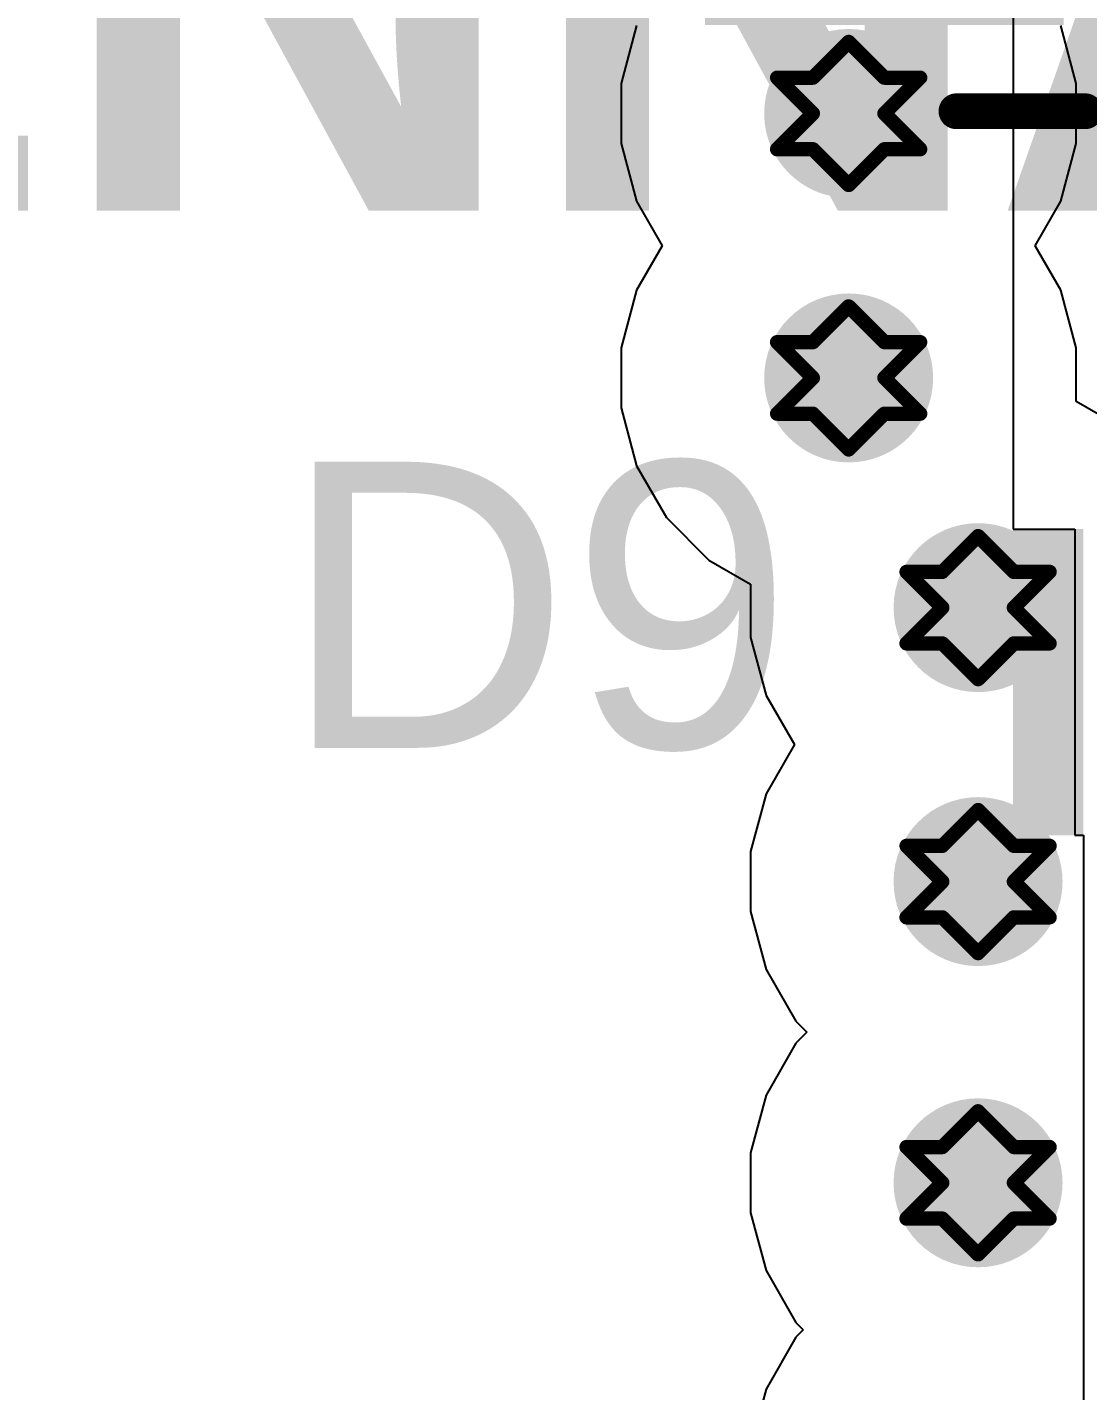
# Model space of a CAD drawing. Header units: inches. Extents: x -3 to 5437, y -3 to 5435.
# Drawn here: x 72.138 to 75.904, y 113.424 to 118.266 of the extents above; entities that cross this region are included whole.
import ezdxf

# ---------------------------------------------------------------- set-up
doc = ezdxf.new("R2010")
doc.units = ezdxf.units.IN
for name, color, linetype in [('Bottom Layer', 5, 'Continuous'), ('Drill Drawing', 1, 'Continuous'), ('GND', 16, 'Continuous'), ('PWR', 76, 'Continuous'), ('Top Layer', 1, 'Continuous'), ('Top Overlay', 2, 'Continuous'), ('Top Paste', 8, 'Continuous'), ('Top Solder', 216, 'Continuous'), ('Via Holes', 16, 'Continuous')]:
    doc.layers.add(name, color=color, linetype=linetype)
doc.styles.add('Arial', font='', dxfattribs={"height": 0.2})
doc.styles.add('Arial_Bold', font='', dxfattribs={"height": 0.2})
doc.styles.get('Arial').set_extended_font_data('Arial')
doc.styles.get('Arial_Bold').set_extended_font_data('Arial', bold=True)

# ---------------------------------------------------------------- blocks, each defined once
blk = doc.blocks.new('U_FL_R_SMT_1_80___199')
at = {"layer": 'Top Layer'}
for points in [[(-2.01, 2.0742), (-0.94, 2.0742), (-0.94, -0.1258), (-2.01, -0.1258)], [(0.94, 2.0742), (2.01, 2.0742), (2.01, -0.1258), (0.94, -0.1258)], [(-0.51, -0.4392), (0.51, -0.4392), (0.51, -1.5092), (-0.51, -1.5092)]]:
    blk.add_hatch(color=1, dxfattribs=at).paths.add_polyline_path(points)
at = {"layer": 'Top Paste'}
for points in [[(-2.01, 2.0742), (-0.94, 2.0742), (-0.94, -0.1258), (-2.01, -0.1258)], [(0.94, 2.0742), (2.01, 2.0742), (2.01, -0.1258), (0.94, -0.1258)], [(-0.51, -0.4392), (0.51, -0.4392), (0.51, -1.5092), (-0.51, -1.5092)]]:
    blk.add_hatch(color=8, dxfattribs=at).paths.add_polyline_path(points)
at = {"layer": 'Top Solder'}
for points in [[(-2.1116, 2.1758), (-0.8384, 2.1758), (-0.8384, -0.2274), (-2.1116, -0.2274)], [(0.8384, 2.1758), (2.1116, 2.1758), (2.1116, -0.2274), (0.8384, -0.2274)], [(-0.6116, -0.3376), (0.6116, -0.3376), (0.6116, -1.6108), (-0.6116, -1.6108)]]:
    blk.add_hatch(color=216, dxfattribs=at).paths.add_polyline_path(points)
at = {"layer": 'Top Overlay'}
for points in [[(-0.9652, 2.2098, 0.127, 0.127, 0), (-0.4064, 2.2098, 0.127, 0.127, 0)], [(0.4064, 2.2098, 0.127, 0.127, 0), (0.9652, 2.2098, 0.127, 0.127, 0)], [(-1.2192, -0.5334, 0.127, 0.127, 0), (-0.762, -0.5334, 0.127, 0.127, 0)], [(0.762, -0.5334, 0.127, 0.127, 0), (1.2192, -0.5334, 0.127, 0.127, 0)], [(0.7366, -0.9398, 0.254, 0.254, 0), (0.889, -0.7874, 0.254, 0.254, 0)], [(0.889, -1.0922, 0.254, 0.254, 0), (0.889, -0.7874, 0.254, 0.254, 0)], [(0.7366, -0.9398, 0.254, 0.254, 0), (0.889, -1.0922, 0.254, 0.254, 0)]]:
    blk.add_lwpolyline(points, format="xyseb", dxfattribs=at)
for points in [[(-0.997, 2.2098, 0.0635, 0.0635, 1), (-0.9334, 2.2098, 0.0635, 0.0635, 1)], [(-0.4381, 2.2098, 0.0635, 0.0635, 1), (-0.3746, 2.2098, 0.0635, 0.0635, 1)], [(0.3747, 2.2098, 0.0635, 0.0635, 1), (0.4382, 2.2098, 0.0635, 0.0635, 1)], [(0.9335, 2.2098, 0.0635, 0.0635, 1), (0.997, 2.2098, 0.0635, 0.0635, 1)], [(-1.251, -0.5334, 0.0635, 0.0635, 1), (-1.1874, -0.5334, 0.0635, 0.0635, 1)], [(-0.7937, -0.5334, 0.0635, 0.0635, 1), (-0.7302, -0.5334, 0.0635, 0.0635, 1)], [(0.7303, -0.5334, 0.0635, 0.0635, 1), (0.7938, -0.5334, 0.0635, 0.0635, 1)], [(1.1875, -0.5334, 0.0635, 0.0635, 1), (1.251, -0.5334, 0.0635, 0.0635, 1)], [(0.8255, -0.7874, 0.127, 0.127, 1), (0.9525, -0.7874, 0.127, 0.127, 1)], [(0.8255, -0.7874, 0.127, 0.127, 1), (0.9525, -0.7874, 0.127, 0.127, 1)], [(0.6731, -0.9398, 0.127, 0.127, 1), (0.8001, -0.9398, 0.127, 0.127, 1)], [(0.6731, -0.9398, 0.127, 0.127, 1), (0.8001, -0.9398, 0.127, 0.127, 1)], [(0.8255, -1.0922, 0.127, 0.127, 1), (0.9525, -1.0922, 0.127, 0.127, 1)], [(0.8255, -1.0922, 0.127, 0.127, 1), (0.9525, -1.0922, 0.127, 0.127, 1)]]:
    blk.add_lwpolyline(points, format="xyseb", close=True, dxfattribs=at)

msp = doc.modelspace()

# ---------------------------------------------------------------- hatches: boundary and pattern name
at = {"layer": 'Bottom Layer'}
h = msp.add_hatch(color=5, dxfattribs=at)
edge = h.paths.add_edge_path()
edge.add_arc((75.0547, 117.9599), 0.3, 0, 360)
h = msp.add_hatch(color=5, dxfattribs=at)
edge = h.paths.add_edge_path()
edge.add_arc((75.0547, 117.0207), 0.3, 0, 360)
h = msp.add_hatch(color=5, dxfattribs=at)
edge = h.paths.add_edge_path()
edge.add_arc((75.5142, 116.205), 0.3, 0, 360)
h = msp.add_hatch(color=5, dxfattribs=at)
edge = h.paths.add_edge_path()
edge.add_arc((75.5142, 115.2321), 0.3, 0, 360)
h = msp.add_hatch(color=5, dxfattribs=at)
edge = h.paths.add_edge_path()
edge.add_arc((75.5142, 114.1625), 0.3, 0, 360)
at = {"layer": 'GND'}
h = msp.add_hatch(color=16, dxfattribs=at)
edge = h.paths.add_edge_path()
edge.add_arc((75.0547, 117.9599), 0.3, 0, 360)
h = msp.add_hatch(color=16, dxfattribs=at)
edge = h.paths.add_edge_path()
edge.add_arc((75.0547, 117.0207), 0.3, 0, 360)
h = msp.add_hatch(color=16, dxfattribs=at)
edge = h.paths.add_edge_path()
edge.add_arc((75.5142, 116.205), 0.3, 0, 360)
h = msp.add_hatch(color=16, dxfattribs=at)
edge = h.paths.add_edge_path()
edge.add_arc((75.5142, 115.2321), 0.3, 0, 360)
h = msp.add_hatch(color=16, dxfattribs=at)
edge = h.paths.add_edge_path()
edge.add_arc((75.5142, 114.1625), 0.3, 0, 360)
at = {"layer": 'PWR'}
h = msp.add_hatch(color=76, dxfattribs=at)
edge = h.paths.add_edge_path()
edge.add_arc((75.0547, 117.9599), 0.3, 0, 360)
h = msp.add_hatch(color=76, dxfattribs=at)
edge = h.paths.add_edge_path()
edge.add_arc((75.0547, 117.0207), 0.3, 0, 360)
h = msp.add_hatch(color=76, dxfattribs=at)
edge = h.paths.add_edge_path()
edge.add_arc((75.5142, 116.205), 0.3, 0, 360)
h = msp.add_hatch(color=76, dxfattribs=at)
edge = h.paths.add_edge_path()
edge.add_arc((75.5142, 115.2321), 0.3, 0, 360)
h = msp.add_hatch(color=76, dxfattribs=at)
edge = h.paths.add_edge_path()
edge.add_arc((75.5142, 114.1625), 0.3, 0, 360)
at = {"layer": 'Top Layer'}
h = msp.add_hatch(color=1, dxfattribs=at)
edge = h.paths.add_edge_path()
edge.add_arc((75.0547, 117.9599), 0.3, 0, 360)
h = msp.add_hatch(color=1, dxfattribs=at)
edge = h.paths.add_edge_path()
edge.add_arc((75.0547, 117.0207), 0.3, 0, 360)
h = msp.add_hatch(color=1, dxfattribs=at)
edge = h.paths.add_edge_path()
edge.add_arc((75.5142, 116.205), 0.3, 0, 360)
msp.add_hatch(color=1, dxfattribs=at).paths.add_polyline_path([(75.6387, 115.397), (75.8881, 115.397), (75.8881, 116.4839), (75.6387, 116.4839)])
h = msp.add_hatch(color=1, dxfattribs=at)
edge = h.paths.add_edge_path()
edge.add_arc((75.5142, 115.2321), 0.3, 0, 360)
h = msp.add_hatch(color=1, dxfattribs=at)
edge = h.paths.add_edge_path()
edge.add_arc((75.5142, 114.1625), 0.3, 0, 360)
at = {"layer": 'Via Holes'}
h = msp.add_hatch(color=7, dxfattribs=at)
edge = h.paths.add_edge_path()
edge.add_arc((75.0547, 117.9599), 0.15, 0, 360)
h = msp.add_hatch(color=7, dxfattribs=at)
edge = h.paths.add_edge_path()
edge.add_arc((75.0547, 117.0207), 0.15, 0, 360)
h = msp.add_hatch(color=7, dxfattribs=at)
edge = h.paths.add_edge_path()
edge.add_arc((75.5142, 116.205), 0.15, 0, 360)
h = msp.add_hatch(color=7, dxfattribs=at)
edge = h.paths.add_edge_path()
edge.add_arc((75.5142, 115.2321), 0.15, 0, 360)
h = msp.add_hatch(color=7, dxfattribs=at)
edge = h.paths.add_edge_path()
edge.add_arc((75.5142, 114.1625), 0.15, 0, 360)

# ---------------------------------------------------------------- linework, layer by layer
at = {"layer": 'Drill Drawing'}
for points in [[(74.9277, 118.0869, 0.0508, 0.0508, 0), (75.0547, 118.2139, 0.0508, 0.0508, 0)], [(75.0547, 118.2139, 0.0508, 0.0508, 0), (75.1817, 118.0869, 0.0508, 0.0508, 0)], [(74.8007, 118.0869, 0.0508, 0.0508, 0), (74.9277, 117.9599, 0.0508, 0.0508, 0)], [(74.8007, 118.0869, 0.0508, 0.0508, 0), (74.9277, 118.0869, 0.0508, 0.0508, 0)], [(75.1817, 118.0869, 0.0508, 0.0508, 0), (75.3087, 118.0869, 0.0508, 0.0508, 0)], [(75.1817, 117.9599, 0.0508, 0.0508, 0), (75.3087, 118.0869, 0.0508, 0.0508, 0)], [(74.8007, 117.8329, 0.0508, 0.0508, 0), (74.9277, 117.9599, 0.0508, 0.0508, 0)], [(75.1817, 117.9599, 0.0508, 0.0508, 0), (75.3087, 117.8329, 0.0508, 0.0508, 0)], [(74.8007, 117.8329, 0.0508, 0.0508, 0), (74.9277, 117.8329, 0.0508, 0.0508, 0)], [(74.9277, 117.8329, 0.0508, 0.0508, 0), (75.0547, 117.7059, 0.0508, 0.0508, 0)], [(75.0547, 117.7059, 0.0508, 0.0508, 0), (75.1817, 117.8329, 0.0508, 0.0508, 0)], [(75.1817, 117.8329, 0.0508, 0.0508, 0), (75.3087, 117.8329, 0.0508, 0.0508, 0)], [(74.9277, 117.1477, 0.0508, 0.0508, 0), (75.0547, 117.2747, 0.0508, 0.0508, 0)], [(75.0547, 117.2747, 0.0508, 0.0508, 0), (75.1817, 117.1477, 0.0508, 0.0508, 0)], [(74.8007, 117.1477, 0.0508, 0.0508, 0), (74.9277, 117.0207, 0.0508, 0.0508, 0)], [(74.8007, 117.1477, 0.0508, 0.0508, 0), (74.9277, 117.1477, 0.0508, 0.0508, 0)], [(75.1817, 117.1477, 0.0508, 0.0508, 0), (75.3087, 117.1477, 0.0508, 0.0508, 0)], [(75.1817, 117.0207, 0.0508, 0.0508, 0), (75.3087, 117.1477, 0.0508, 0.0508, 0)], [(74.8007, 116.8937, 0.0508, 0.0508, 0), (74.9277, 117.0207, 0.0508, 0.0508, 0)], [(75.1817, 117.0207, 0.0508, 0.0508, 0), (75.3087, 116.8937, 0.0508, 0.0508, 0)], [(74.8007, 116.8937, 0.0508, 0.0508, 0), (74.9277, 116.8937, 0.0508, 0.0508, 0)], [(74.9277, 116.8937, 0.0508, 0.0508, 0), (75.0547, 116.7667, 0.0508, 0.0508, 0)], [(75.0547, 116.7667, 0.0508, 0.0508, 0), (75.1817, 116.8937, 0.0508, 0.0508, 0)], [(75.1817, 116.8937, 0.0508, 0.0508, 0), (75.3087, 116.8937, 0.0508, 0.0508, 0)], [(75.3872, 116.332, 0.0508, 0.0508, 0), (75.5142, 116.459, 0.0508, 0.0508, 0)], [(75.5142, 116.459, 0.0508, 0.0508, 0), (75.6412, 116.332, 0.0508, 0.0508, 0)], [(75.2602, 116.332, 0.0508, 0.0508, 0), (75.3872, 116.205, 0.0508, 0.0508, 0)], [(75.2602, 116.332, 0.0508, 0.0508, 0), (75.3872, 116.332, 0.0508, 0.0508, 0)], [(75.6412, 116.332, 0.0508, 0.0508, 0), (75.7682, 116.332, 0.0508, 0.0508, 0)], [(75.6412, 116.205, 0.0508, 0.0508, 0), (75.7682, 116.332, 0.0508, 0.0508, 0)], [(75.2602, 116.078, 0.0508, 0.0508, 0), (75.3872, 116.205, 0.0508, 0.0508, 0)], [(75.6412, 116.205, 0.0508, 0.0508, 0), (75.7682, 116.078, 0.0508, 0.0508, 0)], [(75.2602, 116.078, 0.0508, 0.0508, 0), (75.3872, 116.078, 0.0508, 0.0508, 0)], [(75.3872, 116.078, 0.0508, 0.0508, 0), (75.5142, 115.951, 0.0508, 0.0508, 0)], [(75.5142, 115.951, 0.0508, 0.0508, 0), (75.6412, 116.078, 0.0508, 0.0508, 0)], [(75.6412, 116.078, 0.0508, 0.0508, 0), (75.7682, 116.078, 0.0508, 0.0508, 0)], [(75.3872, 115.3591, 0.0508, 0.0508, 0), (75.5142, 115.4861, 0.0508, 0.0508, 0)], [(75.5142, 115.4861, 0.0508, 0.0508, 0), (75.6412, 115.3591, 0.0508, 0.0508, 0)], [(75.2602, 115.3591, 0.0508, 0.0508, 0), (75.3872, 115.2321, 0.0508, 0.0508, 0)], [(75.2602, 115.3591, 0.0508, 0.0508, 0), (75.3872, 115.3591, 0.0508, 0.0508, 0)], [(75.6412, 115.3591, 0.0508, 0.0508, 0), (75.7682, 115.3591, 0.0508, 0.0508, 0)], [(75.6412, 115.2321, 0.0508, 0.0508, 0), (75.7682, 115.3591, 0.0508, 0.0508, 0)], [(75.2602, 115.1051, 0.0508, 0.0508, 0), (75.3872, 115.2321, 0.0508, 0.0508, 0)], [(75.6412, 115.2321, 0.0508, 0.0508, 0), (75.7682, 115.1051, 0.0508, 0.0508, 0)], [(75.2602, 115.1051, 0.0508, 0.0508, 0), (75.3872, 115.1051, 0.0508, 0.0508, 0)], [(75.3872, 115.1051, 0.0508, 0.0508, 0), (75.5142, 114.9781, 0.0508, 0.0508, 0)], [(75.5142, 114.9781, 0.0508, 0.0508, 0), (75.6412, 115.1051, 0.0508, 0.0508, 0)], [(75.6412, 115.1051, 0.0508, 0.0508, 0), (75.7682, 115.1051, 0.0508, 0.0508, 0)], [(75.3872, 114.2895, 0.0508, 0.0508, 0), (75.5142, 114.4165, 0.0508, 0.0508, 0)], [(75.5142, 114.4165, 0.0508, 0.0508, 0), (75.6412, 114.2895, 0.0508, 0.0508, 0)], [(75.2602, 114.2895, 0.0508, 0.0508, 0), (75.3872, 114.1625, 0.0508, 0.0508, 0)], [(75.2602, 114.2895, 0.0508, 0.0508, 0), (75.3872, 114.2895, 0.0508, 0.0508, 0)], [(75.6412, 114.2895, 0.0508, 0.0508, 0), (75.7682, 114.2895, 0.0508, 0.0508, 0)], [(75.6412, 114.1625, 0.0508, 0.0508, 0), (75.7682, 114.2895, 0.0508, 0.0508, 0)], [(75.2602, 114.0355, 0.0508, 0.0508, 0), (75.3872, 114.1625, 0.0508, 0.0508, 0)], [(75.6412, 114.1625, 0.0508, 0.0508, 0), (75.7682, 114.0355, 0.0508, 0.0508, 0)], [(75.2602, 114.0355, 0.0508, 0.0508, 0), (75.3872, 114.0355, 0.0508, 0.0508, 0)], [(75.3872, 114.0355, 0.0508, 0.0508, 0), (75.5142, 113.9085, 0.0508, 0.0508, 0)], [(75.5142, 113.9085, 0.0508, 0.0508, 0), (75.6412, 114.0355, 0.0508, 0.0508, 0)], [(75.6412, 114.0355, 0.0508, 0.0508, 0), (75.7682, 114.0355, 0.0508, 0.0508, 0)]]:
    msp.add_lwpolyline(points, format="xyseb", dxfattribs=at)
for points in [[(75.042, 118.2139, 0.0254, 0.0254, 1), (75.0674, 118.2139, 0.0254, 0.0254, 1)], [(75.042, 118.2139, 0.0254, 0.0254, 1), (75.0674, 118.2139, 0.0254, 0.0254, 1)], [(74.788, 118.0869, 0.0254, 0.0254, 1), (74.8134, 118.0869, 0.0254, 0.0254, 1)], [(74.788, 118.0869, 0.0254, 0.0254, 1), (74.8134, 118.0869, 0.0254, 0.0254, 1)], [(74.915, 118.0869, 0.0254, 0.0254, 1), (74.9404, 118.0869, 0.0254, 0.0254, 1)], [(74.915, 118.0869, 0.0254, 0.0254, 1), (74.9404, 118.0869, 0.0254, 0.0254, 1)], [(75.169, 118.0869, 0.0254, 0.0254, 1), (75.1944, 118.0869, 0.0254, 0.0254, 1)], [(75.169, 118.0869, 0.0254, 0.0254, 1), (75.1944, 118.0869, 0.0254, 0.0254, 1)], [(75.296, 118.0869, 0.0254, 0.0254, 1), (75.3214, 118.0869, 0.0254, 0.0254, 1)], [(75.296, 118.0869, 0.0254, 0.0254, 1), (75.3214, 118.0869, 0.0254, 0.0254, 1)], [(74.915, 117.9599, 0.0254, 0.0254, 1), (74.9404, 117.9599, 0.0254, 0.0254, 1)], [(74.915, 117.9599, 0.0254, 0.0254, 1), (74.9404, 117.9599, 0.0254, 0.0254, 1)], [(75.169, 117.9599, 0.0254, 0.0254, 1), (75.1944, 117.9599, 0.0254, 0.0254, 1)], [(75.169, 117.9599, 0.0254, 0.0254, 1), (75.1944, 117.9599, 0.0254, 0.0254, 1)], [(74.788, 117.8329, 0.0254, 0.0254, 1), (74.8134, 117.8329, 0.0254, 0.0254, 1)], [(74.788, 117.8329, 0.0254, 0.0254, 1), (74.8134, 117.8329, 0.0254, 0.0254, 1)], [(74.915, 117.8329, 0.0254, 0.0254, 1), (74.9404, 117.8329, 0.0254, 0.0254, 1)], [(74.915, 117.8329, 0.0254, 0.0254, 1), (74.9404, 117.8329, 0.0254, 0.0254, 1)], [(75.169, 117.8329, 0.0254, 0.0254, 1), (75.1944, 117.8329, 0.0254, 0.0254, 1)], [(75.169, 117.8329, 0.0254, 0.0254, 1), (75.1944, 117.8329, 0.0254, 0.0254, 1)], [(75.296, 117.8329, 0.0254, 0.0254, 1), (75.3214, 117.8329, 0.0254, 0.0254, 1)], [(75.296, 117.8329, 0.0254, 0.0254, 1), (75.3214, 117.8329, 0.0254, 0.0254, 1)], [(75.042, 117.7059, 0.0254, 0.0254, 1), (75.0674, 117.7059, 0.0254, 0.0254, 1)], [(75.042, 117.7059, 0.0254, 0.0254, 1), (75.0674, 117.7059, 0.0254, 0.0254, 1)], [(75.042, 117.2747, 0.0254, 0.0254, 1), (75.0674, 117.2747, 0.0254, 0.0254, 1)], [(75.042, 117.2747, 0.0254, 0.0254, 1), (75.0674, 117.2747, 0.0254, 0.0254, 1)], [(74.788, 117.1477, 0.0254, 0.0254, 1), (74.8134, 117.1477, 0.0254, 0.0254, 1)], [(74.788, 117.1477, 0.0254, 0.0254, 1), (74.8134, 117.1477, 0.0254, 0.0254, 1)], [(74.915, 117.1477, 0.0254, 0.0254, 1), (74.9404, 117.1477, 0.0254, 0.0254, 1)], [(74.915, 117.1477, 0.0254, 0.0254, 1), (74.9404, 117.1477, 0.0254, 0.0254, 1)], [(75.169, 117.1477, 0.0254, 0.0254, 1), (75.1944, 117.1477, 0.0254, 0.0254, 1)], [(75.169, 117.1477, 0.0254, 0.0254, 1), (75.1944, 117.1477, 0.0254, 0.0254, 1)], [(75.296, 117.1477, 0.0254, 0.0254, 1), (75.3214, 117.1477, 0.0254, 0.0254, 1)], [(75.296, 117.1477, 0.0254, 0.0254, 1), (75.3214, 117.1477, 0.0254, 0.0254, 1)], [(74.915, 117.0207, 0.0254, 0.0254, 1), (74.9404, 117.0207, 0.0254, 0.0254, 1)], [(74.915, 117.0207, 0.0254, 0.0254, 1), (74.9404, 117.0207, 0.0254, 0.0254, 1)], [(75.169, 117.0207, 0.0254, 0.0254, 1), (75.1944, 117.0207, 0.0254, 0.0254, 1)], [(75.169, 117.0207, 0.0254, 0.0254, 1), (75.1944, 117.0207, 0.0254, 0.0254, 1)], [(74.788, 116.8937, 0.0254, 0.0254, 1), (74.8134, 116.8937, 0.0254, 0.0254, 1)], [(74.788, 116.8937, 0.0254, 0.0254, 1), (74.8134, 116.8937, 0.0254, 0.0254, 1)], [(74.915, 116.8937, 0.0254, 0.0254, 1), (74.9404, 116.8937, 0.0254, 0.0254, 1)], [(74.915, 116.8937, 0.0254, 0.0254, 1), (74.9404, 116.8937, 0.0254, 0.0254, 1)], [(75.169, 116.8937, 0.0254, 0.0254, 1), (75.1944, 116.8937, 0.0254, 0.0254, 1)], [(75.169, 116.8937, 0.0254, 0.0254, 1), (75.1944, 116.8937, 0.0254, 0.0254, 1)], [(75.296, 116.8937, 0.0254, 0.0254, 1), (75.3214, 116.8937, 0.0254, 0.0254, 1)], [(75.296, 116.8937, 0.0254, 0.0254, 1), (75.3214, 116.8937, 0.0254, 0.0254, 1)], [(75.042, 116.7667, 0.0254, 0.0254, 1), (75.0674, 116.7667, 0.0254, 0.0254, 1)], [(75.042, 116.7667, 0.0254, 0.0254, 1), (75.0674, 116.7667, 0.0254, 0.0254, 1)], [(75.5015, 116.459, 0.0254, 0.0254, 1), (75.5269, 116.459, 0.0254, 0.0254, 1)], [(75.5015, 116.459, 0.0254, 0.0254, 1), (75.5269, 116.459, 0.0254, 0.0254, 1)], [(75.2475, 116.332, 0.0254, 0.0254, 1), (75.2729, 116.332, 0.0254, 0.0254, 1)], [(75.2475, 116.332, 0.0254, 0.0254, 1), (75.2729, 116.332, 0.0254, 0.0254, 1)], [(75.3745, 116.332, 0.0254, 0.0254, 1), (75.3999, 116.332, 0.0254, 0.0254, 1)], [(75.3745, 116.332, 0.0254, 0.0254, 1), (75.3999, 116.332, 0.0254, 0.0254, 1)], [(75.6285, 116.332, 0.0254, 0.0254, 1), (75.6539, 116.332, 0.0254, 0.0254, 1)], [(75.6285, 116.332, 0.0254, 0.0254, 1), (75.6539, 116.332, 0.0254, 0.0254, 1)], [(75.7555, 116.332, 0.0254, 0.0254, 1), (75.7809, 116.332, 0.0254, 0.0254, 1)], [(75.7555, 116.332, 0.0254, 0.0254, 1), (75.7809, 116.332, 0.0254, 0.0254, 1)], [(75.3745, 116.205, 0.0254, 0.0254, 1), (75.3999, 116.205, 0.0254, 0.0254, 1)], [(75.3745, 116.205, 0.0254, 0.0254, 1), (75.3999, 116.205, 0.0254, 0.0254, 1)], [(75.6285, 116.205, 0.0254, 0.0254, 1), (75.6539, 116.205, 0.0254, 0.0254, 1)], [(75.6285, 116.205, 0.0254, 0.0254, 1), (75.6539, 116.205, 0.0254, 0.0254, 1)], [(75.2475, 116.078, 0.0254, 0.0254, 1), (75.2729, 116.078, 0.0254, 0.0254, 1)], [(75.2475, 116.078, 0.0254, 0.0254, 1), (75.2729, 116.078, 0.0254, 0.0254, 1)], [(75.3745, 116.078, 0.0254, 0.0254, 1), (75.3999, 116.078, 0.0254, 0.0254, 1)], [(75.3745, 116.078, 0.0254, 0.0254, 1), (75.3999, 116.078, 0.0254, 0.0254, 1)], [(75.6285, 116.078, 0.0254, 0.0254, 1), (75.6539, 116.078, 0.0254, 0.0254, 1)], [(75.6285, 116.078, 0.0254, 0.0254, 1), (75.6539, 116.078, 0.0254, 0.0254, 1)], [(75.7555, 116.078, 0.0254, 0.0254, 1), (75.7809, 116.078, 0.0254, 0.0254, 1)], [(75.7555, 116.078, 0.0254, 0.0254, 1), (75.7809, 116.078, 0.0254, 0.0254, 1)], [(75.5015, 115.951, 0.0254, 0.0254, 1), (75.5269, 115.951, 0.0254, 0.0254, 1)], [(75.5015, 115.951, 0.0254, 0.0254, 1), (75.5269, 115.951, 0.0254, 0.0254, 1)], [(75.5015, 115.4861, 0.0254, 0.0254, 1), (75.5269, 115.4861, 0.0254, 0.0254, 1)], [(75.5015, 115.4861, 0.0254, 0.0254, 1), (75.5269, 115.4861, 0.0254, 0.0254, 1)], [(75.2475, 115.3591, 0.0254, 0.0254, 1), (75.2729, 115.3591, 0.0254, 0.0254, 1)], [(75.2475, 115.3591, 0.0254, 0.0254, 1), (75.2729, 115.3591, 0.0254, 0.0254, 1)], [(75.3745, 115.3591, 0.0254, 0.0254, 1), (75.3999, 115.3591, 0.0254, 0.0254, 1)], [(75.3745, 115.3591, 0.0254, 0.0254, 1), (75.3999, 115.3591, 0.0254, 0.0254, 1)], [(75.6285, 115.3591, 0.0254, 0.0254, 1), (75.6539, 115.3591, 0.0254, 0.0254, 1)], [(75.6285, 115.3591, 0.0254, 0.0254, 1), (75.6539, 115.3591, 0.0254, 0.0254, 1)], [(75.7555, 115.3591, 0.0254, 0.0254, 1), (75.7809, 115.3591, 0.0254, 0.0254, 1)], [(75.7555, 115.3591, 0.0254, 0.0254, 1), (75.7809, 115.3591, 0.0254, 0.0254, 1)], [(75.3745, 115.2321, 0.0254, 0.0254, 1), (75.3999, 115.2321, 0.0254, 0.0254, 1)], [(75.3745, 115.2321, 0.0254, 0.0254, 1), (75.3999, 115.2321, 0.0254, 0.0254, 1)], [(75.6285, 115.2321, 0.0254, 0.0254, 1), (75.6539, 115.2321, 0.0254, 0.0254, 1)], [(75.6285, 115.2321, 0.0254, 0.0254, 1), (75.6539, 115.2321, 0.0254, 0.0254, 1)], [(75.2475, 115.1051, 0.0254, 0.0254, 1), (75.2729, 115.1051, 0.0254, 0.0254, 1)], [(75.2475, 115.1051, 0.0254, 0.0254, 1), (75.2729, 115.1051, 0.0254, 0.0254, 1)], [(75.3745, 115.1051, 0.0254, 0.0254, 1), (75.3999, 115.1051, 0.0254, 0.0254, 1)], [(75.3745, 115.1051, 0.0254, 0.0254, 1), (75.3999, 115.1051, 0.0254, 0.0254, 1)], [(75.6285, 115.1051, 0.0254, 0.0254, 1), (75.6539, 115.1051, 0.0254, 0.0254, 1)], [(75.6285, 115.1051, 0.0254, 0.0254, 1), (75.6539, 115.1051, 0.0254, 0.0254, 1)], [(75.7555, 115.1051, 0.0254, 0.0254, 1), (75.7809, 115.1051, 0.0254, 0.0254, 1)], [(75.7555, 115.1051, 0.0254, 0.0254, 1), (75.7809, 115.1051, 0.0254, 0.0254, 1)], [(75.5015, 114.9781, 0.0254, 0.0254, 1), (75.5269, 114.9781, 0.0254, 0.0254, 1)], [(75.5015, 114.9781, 0.0254, 0.0254, 1), (75.5269, 114.9781, 0.0254, 0.0254, 1)], [(75.5015, 114.4165, 0.0254, 0.0254, 1), (75.5269, 114.4165, 0.0254, 0.0254, 1)], [(75.5015, 114.4165, 0.0254, 0.0254, 1), (75.5269, 114.4165, 0.0254, 0.0254, 1)], [(75.2475, 114.2895, 0.0254, 0.0254, 1), (75.2729, 114.2895, 0.0254, 0.0254, 1)], [(75.2475, 114.2895, 0.0254, 0.0254, 1), (75.2729, 114.2895, 0.0254, 0.0254, 1)], [(75.3745, 114.2895, 0.0254, 0.0254, 1), (75.3999, 114.2895, 0.0254, 0.0254, 1)], [(75.3745, 114.2895, 0.0254, 0.0254, 1), (75.3999, 114.2895, 0.0254, 0.0254, 1)], [(75.6285, 114.2895, 0.0254, 0.0254, 1), (75.6539, 114.2895, 0.0254, 0.0254, 1)], [(75.6285, 114.2895, 0.0254, 0.0254, 1), (75.6539, 114.2895, 0.0254, 0.0254, 1)], [(75.7555, 114.2895, 0.0254, 0.0254, 1), (75.7809, 114.2895, 0.0254, 0.0254, 1)], [(75.7555, 114.2895, 0.0254, 0.0254, 1), (75.7809, 114.2895, 0.0254, 0.0254, 1)], [(75.3745, 114.1625, 0.0254, 0.0254, 1), (75.3999, 114.1625, 0.0254, 0.0254, 1)], [(75.3745, 114.1625, 0.0254, 0.0254, 1), (75.3999, 114.1625, 0.0254, 0.0254, 1)], [(75.6285, 114.1625, 0.0254, 0.0254, 1), (75.6539, 114.1625, 0.0254, 0.0254, 1)], [(75.6285, 114.1625, 0.0254, 0.0254, 1), (75.6539, 114.1625, 0.0254, 0.0254, 1)], [(75.2475, 114.0355, 0.0254, 0.0254, 1), (75.2729, 114.0355, 0.0254, 0.0254, 1)], [(75.2475, 114.0355, 0.0254, 0.0254, 1), (75.2729, 114.0355, 0.0254, 0.0254, 1)], [(75.3745, 114.0355, 0.0254, 0.0254, 1), (75.3999, 114.0355, 0.0254, 0.0254, 1)], [(75.3745, 114.0355, 0.0254, 0.0254, 1), (75.3999, 114.0355, 0.0254, 0.0254, 1)], [(75.6285, 114.0355, 0.0254, 0.0254, 1), (75.6539, 114.0355, 0.0254, 0.0254, 1)], [(75.6285, 114.0355, 0.0254, 0.0254, 1), (75.6539, 114.0355, 0.0254, 0.0254, 1)], [(75.7555, 114.0355, 0.0254, 0.0254, 1), (75.7809, 114.0355, 0.0254, 0.0254, 1)], [(75.7555, 114.0355, 0.0254, 0.0254, 1), (75.7809, 114.0355, 0.0254, 0.0254, 1)], [(75.5015, 113.9085, 0.0254, 0.0254, 1), (75.5269, 113.9085, 0.0254, 0.0254, 1)], [(75.5015, 113.9085, 0.0254, 0.0254, 1), (75.5269, 113.9085, 0.0254, 0.0254, 1)]]:
    msp.add_lwpolyline(points, format="xyseb", close=True, dxfattribs=at)
at = {"layer": 'PWR'}
for p, q in [((74.3017, 118.2718), (74.2467, 118.0663)), ((75.8627, 118.0663), (75.8076, 118.2718)), ((74.2467, 118.0663), (74.2467, 117.8536)), ((75.8627, 117.8536), (75.8627, 118.0663)), ((74.2467, 117.8536), (74.3017, 117.6481)), ((75.8076, 117.6481), (75.8627, 117.8536)), ((74.3017, 117.6481), (74.3928, 117.4903)), ((75.7165, 117.4903), (75.8076, 117.6481)), ((74.3928, 117.4903), (74.3017, 117.3326)), ((75.8076, 117.3326), (75.7165, 117.4903)), ((74.3017, 117.3326), (74.2467, 117.1271)), ((75.8627, 117.1271), (75.8076, 117.3326)), ((74.2467, 117.1271), (74.2467, 116.9143)), ((75.8627, 116.9368), (75.8627, 117.1271)), ((76.0103, 116.8516), (75.8627, 116.9368)), ((74.2467, 116.9143), (74.3017, 116.7088)), ((74.3017, 116.7088), (74.4081, 116.5246)), ((74.4081, 116.5246), (74.5585, 116.3741)), ((74.5585, 116.3741), (74.7062, 116.2889)), ((74.7062, 116.2889), (74.7062, 116.0986)), ((74.7062, 116.0986), (74.7613, 115.8931)), ((74.7613, 115.8931), (74.862, 115.7186)), ((74.862, 115.7186), (74.7613, 115.544)), ((74.7613, 115.544), (74.7062, 115.3385)), ((74.7062, 115.3385), (74.7062, 115.1258)), ((74.7062, 115.1258), (74.7613, 114.9203)), ((74.7613, 114.9203), (74.8676, 114.736)), ((74.8676, 114.736), (74.9064, 114.6973)), ((74.8676, 114.6586), (74.7613, 114.4743)), ((74.9064, 114.6973), (74.8676, 114.6586)), ((74.7613, 114.4743), (74.7062, 114.2688)), ((74.7062, 114.2688), (74.7062, 114.0561)), ((74.7062, 114.0561), (74.7613, 113.8506)), ((74.7613, 113.8506), (74.8676, 113.6663)), ((74.8676, 113.6663), (74.8937, 113.6403)), ((74.8937, 113.6403), (74.8676, 113.6143)), ((74.8676, 113.6143), (74.7613, 113.4301)), ((74.7613, 113.4301), (74.7062, 113.2246))]:
    msp.add_line(p, q, dxfattribs=at)
at = {"layer": 'Top Layer'}
for p, q in [((75.6387, 118.5699), (75.6387, 116.4839)), ((75.6387, 116.4839), (75.8572, 116.4839)), ((75.8572, 116.4839), (75.8572, 115.397)), ((75.8572, 115.397), (75.8881, 115.397)), ((75.8881, 115.397), (75.8881, 98.514))]:
    msp.add_line(p, q, dxfattribs=at)

# ---------------------------------------------------------------- block references
msp.add_blockref('U_FL_R_SMT_1_80___199', (76.6567, 118.5011))

# ---------------------------------------------------------------- texts
at = {"layer": 'Top Overlay', "style": 'Arial_Bold'}
msp.add_text('ANTENNA', height=1.651, rotation=360, dxfattribs=at).set_placement((65.9531, 117.6141))
at = {"layer": 'Top Overlay', "style": 'Arial'}
msp.add_text('D9', height=1.016, dxfattribs=at).set_placement((73.0422, 115.7071))

doc.saveas('drawing.dxf')
